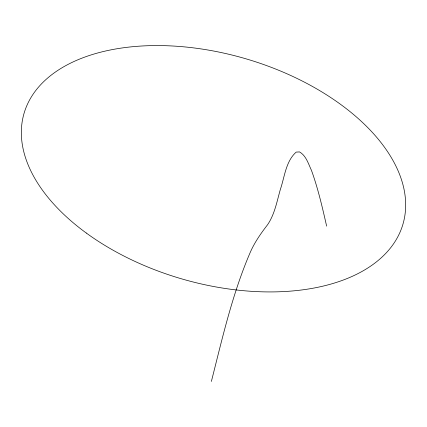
<?xml version="1.0" encoding="UTF-8"?>
<svg xmlns="http://www.w3.org/2000/svg" width="427" height="427" viewBox="0 0 427 427"><rect width="100%" height="100%" fill="white"/><g stroke="black" fill="none" stroke-linecap="round" stroke-linejoin="round"><path stroke-width="0.64" d="M211.381 381.434C222.403 338.056 232.341 294.006 250.083 252.752C254.471 242.563 260.817 233.457 267.58 224.73C274.737 214.205 276.931 201.379 280.374 189.364C284.665 176.815 285.759 161.369 296.173 152.108L299.53 151.916C306.191 155.759 308.326 163.765 311.427 170.277C318.024 188.451 322.348 207.319 326.639 226.139M86.302 233.041A197.391 114.628 16.3 0 0 401.85 227.591A197.391 114.628 16.3 0 0 152.348 45.609A197.391 114.628 16.3 0 0 86.302 233.041"/></g></svg>
